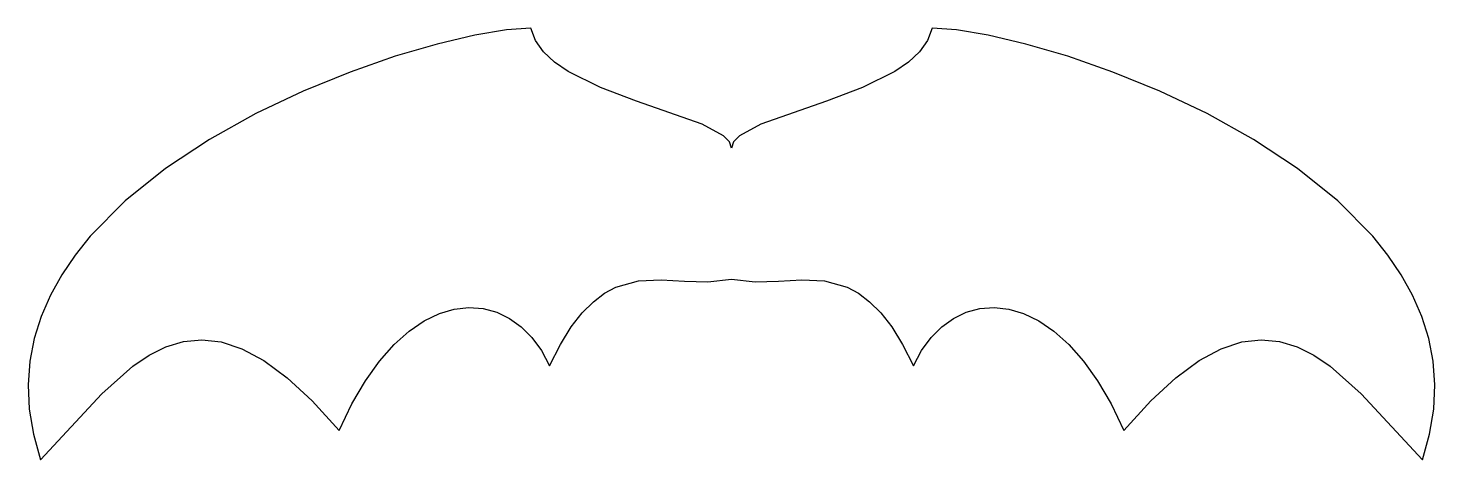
# Model space of a CAD drawing. Extents: x -177 to 177, y 0 to 109.
import ezdxf

# ---------------------------------------------------------------- set-up
doc = ezdxf.new("R2010")
doc.units = 0
doc.layers.add('Layer_1', color=7, linetype='CONTINUOUS')

msp = doc.modelspace()

# ---------------------------------------------------------------- linework, layer by layer
at = {"layer": 'Layer_1', "color": 7}
msp.add_lwpolyline([(-50.189633, 108.99741), (-56.319292, 108.556166), (-64.277609, 107.221487), (-73.717652, 105.003667), (-84.292487, 101.913003), (-95.65518, 97.959791), (-107.4588, 93.154326), (-119.356411, 87.506905), (-131.001082, 81.027823), (-142.045879, 73.727375), (-152.143869, 65.615858), (-160.948119, 56.703568), (-164.756674, 51.95035), (-168.111695, 47.0008), (-170.969814, 41.856205), (-173.287664, 36.517851), (-175.02188, 30.987025), (-176.129094, 25.265015), (-176.565939, 19.353108), (-176.28905, 13.25259), (-175.255059, 6.964748), (-173.4206, 0.49087), (-158.05349, 17.060072), (-150.23722, 24.05625), (-146.170974, 26.813615), (-141.951729, 28.91769), (-137.543788, 30.24887), (-132.911457, 30.687549), (-128.019042, 30.114123), (-122.830847, 28.408985), (-117.311178, 25.452532), (-111.42434, 21.125156), (-105.134638, 15.307254), (-98.406378, 7.87922), (-95.194817, 14.558308), (-91.78786, 20.368186), (-88.224654, 25.333351), (-84.544346, 29.478298), (-80.786082, 32.827521), (-76.989009, 35.405518), (-73.192275, 37.236782), (-69.435026, 38.34581), (-65.756408, 38.757097), (-62.195569, 38.495139), (-58.791655, 37.58443), (-55.583813, 36.049468), (-52.61119, 33.914746), (-49.912933, 31.20476), (-47.528188, 27.944006), (-45.496103, 24.15698), (-42.770674, 29.511252), (-40.025593, 33.91869), (-37.261278, 37.468001), (-34.478145, 40.247898), (-31.67661, 42.347088), (-28.857089, 43.854283), (-23.165756, 45.447526), (-17.407477, 45.737305), (-11.585583, 45.433299), (-5.703405, 45.245188), (0.235727, 45.88265), (6.174858, 45.245188), (12.057036, 45.433299), (17.87893, 45.737305), (23.637209, 45.447526), (29.328543, 43.854283), (32.148064, 42.347088), (34.949599, 40.247898), (37.732732, 37.468001), (40.497047, 33.91869), (43.242128, 29.511252), (45.967557, 24.15698), (47.999642, 27.944006), (50.384387, 31.20476), (53.082645, 33.914746), (56.055268, 36.049468), (59.26311, 37.58443), (62.667024, 38.495139), (66.227864, 38.757097), (69.906482, 38.34581), (73.663732, 37.236782), (77.460468, 35.405518), (81.257541, 32.827521), (85.015806, 29.478298), (88.696116, 25.333351), (92.259324, 20.368186), (95.666283, 14.558308), (98.877847, 7.87922), (105.606106, 15.307254), (111.895806, 21.125156), (117.782643, 25.452532), (123.30231, 28.408985), (128.490504, 30.114123), (133.382918, 30.687549), (138.015247, 30.24887), (142.423187, 28.91769), (146.642432, 26.813615), (150.708676, 24.05625), (158.524942, 17.060072), (173.89204, 0.49087), (175.726498, 6.964748), (176.760488, 13.252589), (177.037377, 19.353107), (176.600531, 25.265014), (175.493317, 30.987023), (173.759102, 36.517848), (171.441251, 41.856201), (168.583133, 47.000796), (165.228112, 51.950345), (161.419557, 56.703562), (152.615309, 65.61585), (142.51732, 73.727365), (131.472525, 81.027811), (119.827856, 87.506892), (107.930246, 93.154313), (96.126628, 97.959778), (84.763936, 101.912991), (74.189103, 105.003656), (64.749062, 107.221478), (56.790745, 108.556161), (50.661087, 108.99741), (49.517602, 105.86824), (47.488678, 103.034011), (44.706677, 100.467047), (41.303962, 98.139673), (33.16584, 94.09299), (24.133214, 90.672555), (7.620063, 84.824799), (2.257342, 81.954665), (0.762715, 80.436168), (0.235727, 78.82515), (-0.291275, 80.436168), (-1.785911, 81.954665), (-7.148642, 84.824799), (-23.661787, 90.672555), (-32.694403, 94.09299), (-40.832515, 98.139673), (-44.235226, 100.467047), (-47.017225, 103.034011), (-49.046148, 105.86824), (-50.189633, 108.99741)], close=True, dxfattribs=at)

doc.saveas('drawing.dxf')
